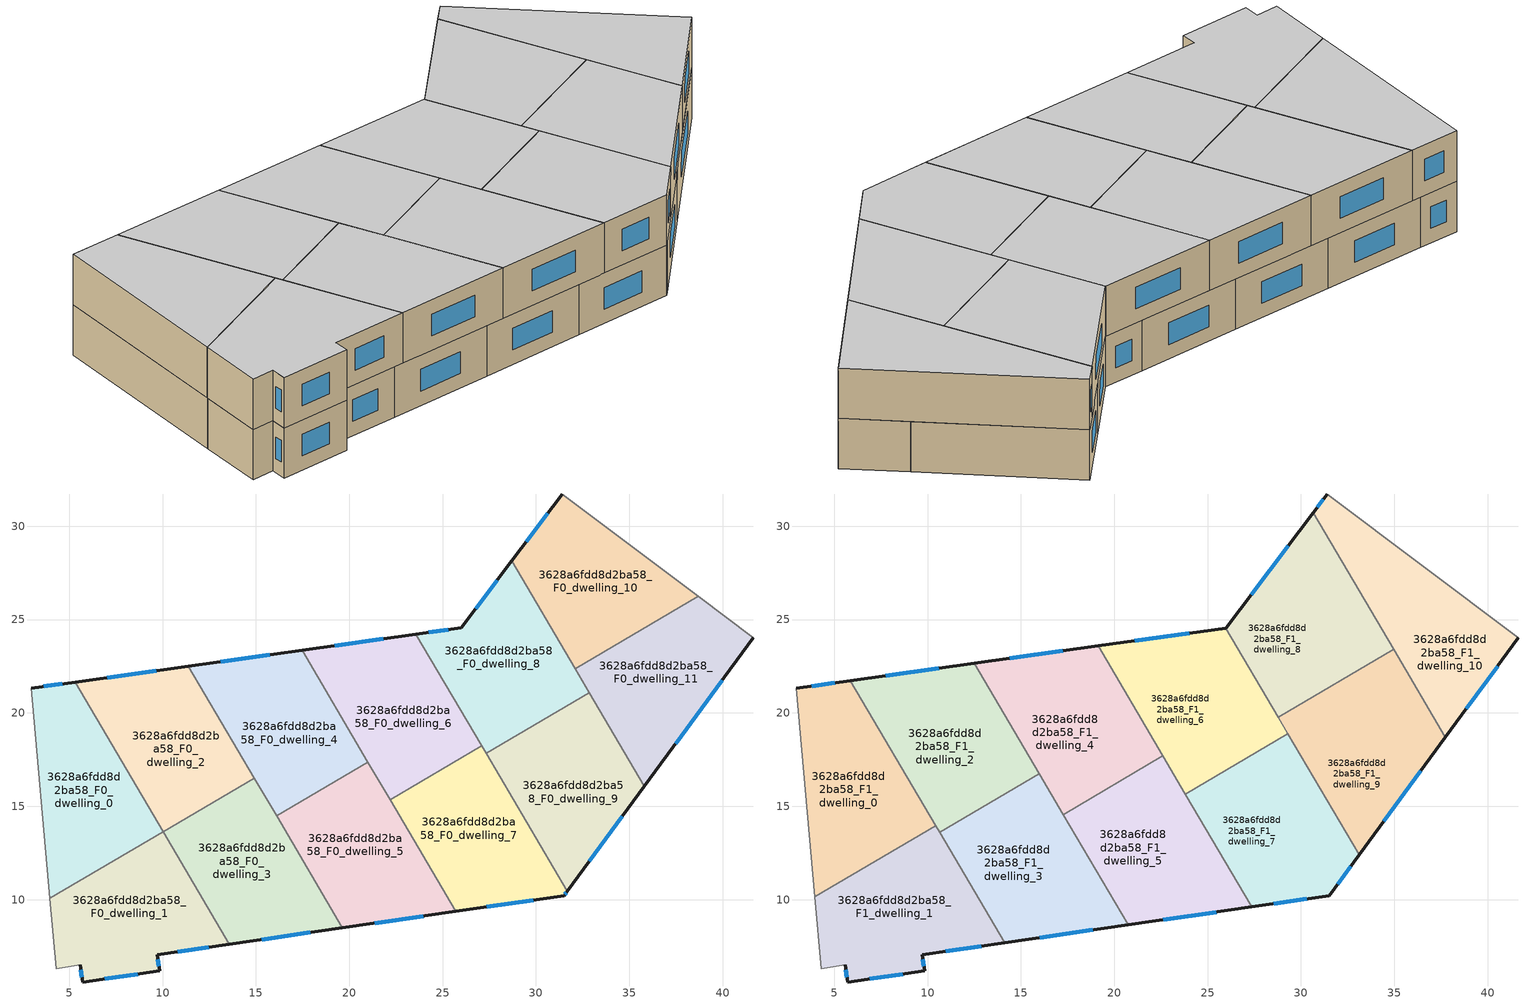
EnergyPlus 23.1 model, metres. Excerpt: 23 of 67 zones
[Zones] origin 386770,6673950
3628a6fdd8d2ba58_F0_dwelling_0
 floor ground (EU_floor_Construction): 5.31,21.65 10.03,13.64 3.96,10.07 2.96,21.32 z0
 wall outside (EU_wall_Construction): 5.31,21.65 2.96,21.32 z0:3
 wall to 3628a6fdd8d2ba58_F0_dwelling_1 (EU_wall_Construction): 3.96,10.07 10.03,13.64 z0:3
 wall adiabatic (EU_wall_Construction): 2.96,21.32 3.96,10.07 z0:3
 wall to 3628a6fdd8d2ba58_F0_dwelling_2 (EU_wall_Construction): 10.03,13.64 5.31,21.65 z0:3
 window (EU_Window_Construction): 4.64,21.56 3.63,21.42 z0.86:2.14
3628a6fdd8d2ba58_F0_dwelling_1
 floor ground (EU_floor_Construction): 10.03,13.64 13.58,7.61 9.72,7.05 9.84,6.19 5.72,5.59 5.59,6.51 4.29,6.29 3.96,10.07 z0
 wall outside (EU_wall_Construction): 5.59,6.51 5.72,5.59 9.84,6.19 9.72,7.05 13.58,7.61 z0:3
 wall adiabatic (EU_wall_Construction): 3.96,10.07 4.29,6.29 5.59,6.51 z0:3
 wall to 3628a6fdd8d2ba58_F0_dwelling_3 (EU_wall_Construction): 13.58,7.61 10.04,13.63 z0:3
 wall to 3628a6fdd8d2ba58_F0_dwelling_2 (EU_wall_Construction): 10.04,13.63 10.03,13.64 z0:3
 window (EU_Window_Construction): 10.82,7.21 12.48,7.45 / 9.81,6.43 9.76,6.81 / 6.9,5.76 8.66,6.02 / 5.63,6.24 5.68,5.85 z0.86:2.14
3628a6fdd8d2ba58_F0_dwelling_10
 floor ground (EU_floor_Construction): 38.7,26.25 32.11,22.37 28.71,28.14 31.42,31.73 z0
 wall outside (EU_wall_Construction): 31.42,31.73 28.71,28.14 z0:3
 wall adiabatic (EU_wall_Construction): 38.7,26.25 31.42,31.73 z0:3
 wall to 3628a6fdd8d2ba58_F0_dwelling_11 (EU_wall_Construction): 32.11,22.37 38.7,26.25 z0:3
 wall to 3628a6fdd8d2ba58_F0_dwelling_8 (EU_wall_Construction): 28.71,28.14 32.11,22.37 z0:3
 window (EU_Window_Construction): 30.65,30.7 29.48,29.16 z0.86:2.14
 ceiling adiabatic (EU_roof_Construction): 34.69,23.89 30.67,30.73 28.71,28.14 32.11,22.37 z3
3628a6fdd8d2ba58_F0_dwelling_11
 floor ground (EU_floor_Construction): 41.65,24.03 35.81,16.07 32.11,22.37 38.7,26.25 z0
 wall outside (EU_wall_Construction): 35.81,16.07 41.65,24.03 z0:3
 wall adiabatic (EU_wall_Construction): 41.65,24.03 38.7,26.25 z0:3
 wall to 3628a6fdd8d2ba58_F0_dwelling_9 (EU_wall_Construction): 32.86,21.08 35.81,16.07 z0:3
 wall to 3628a6fdd8d2ba58_F0_dwelling_8 (EU_wall_Construction): 32.11,22.37 32.86,21.08 z0:3
 window (EU_Window_Construction): 37.48,18.35 39.98,21.76 z0.86:2.14
3628a6fdd8d2ba58_F0_dwelling_2
 floor ground (EU_floor_Construction): 11.39,22.5 14.92,16.5 10.04,13.63 5.31,21.65 z0
 wall outside (EU_wall_Construction): 11.39,22.5 5.31,21.65 z0:3
 wall to 3628a6fdd8d2ba58_F0_dwelling_3 (EU_wall_Construction): 10.04,13.63 14.92,16.5 z0:3
 wall to 3628a6fdd8d2ba58_F0_dwelling_4 (EU_wall_Construction): 14.92,16.5 11.39,22.5 z0:3
 window (EU_Window_Construction): 9.65,22.26 7.05,21.9 z0.86:2.14
3628a6fdd8d2ba58_F0_dwelling_3
 floor ground (EU_floor_Construction): 14.92,16.5 19.64,8.49 13.58,7.61 10.04,13.63 z0
 wall outside (EU_wall_Construction): 13.58,7.61 19.64,8.49 z0:3
 wall to 3628a6fdd8d2ba58_F0_dwelling_5 (EU_wall_Construction): 19.64,8.49 16.11,14.49 z0:3
 wall to 3628a6fdd8d2ba58_F0_dwelling_4 (EU_wall_Construction): 16.11,14.49 14.92,16.5 z0:3
 window (EU_Window_Construction): 15.31,7.86 17.91,8.24 z0.86:2.14
3628a6fdd8d2ba58_F0_dwelling_4
 floor ground (EU_floor_Construction): 17.48,23.36 21,17.37 16.11,14.49 11.39,22.5 z0
 wall outside (EU_wall_Construction): 17.48,23.36 11.39,22.5 z0:3
 wall to 3628a6fdd8d2ba58_F0_dwelling_5 (EU_wall_Construction): 16.11,14.49 21,17.37 z0:3
 wall to 3628a6fdd8d2ba58_F0_dwelling_6 (EU_wall_Construction): 21,17.37 17.48,23.36 z0:3
 window (EU_Window_Construction): 15.74,23.11 13.13,22.75 z0.86:2.14
 ceiling adiabatic (EU_roof_Construction): 21,17.37 17.48,23.36 12.5,22.66 17,15.01 z3
3628a6fdd8d2ba58_F0_dwelling_5
 floor ground (EU_floor_Construction): 21,17.37 25.71,9.37 19.64,8.49 16.11,14.49 z0
 wall outside (EU_wall_Construction): 19.64,8.49 25.71,9.37 z0:3
 wall to 3628a6fdd8d2ba58_F0_dwelling_7 (EU_wall_Construction): 25.71,9.37 22.19,15.36 z0:3
 wall to 3628a6fdd8d2ba58_F0_dwelling_6 (EU_wall_Construction): 22.18,15.36 21,17.37 z0:3
 window (EU_Window_Construction): 21.37,8.74 23.97,9.12 z0.86:2.14
3628a6fdd8d2ba58_F0_dwelling_6
 floor ground (EU_floor_Construction): 23.58,24.21 27.09,18.24 22.18,15.36 17.48,23.36 z0
 wall outside (EU_wall_Construction): 23.58,24.21 17.48,23.36 z0:3
 wall to 3628a6fdd8d2ba58_F0_dwelling_7 (EU_wall_Construction): 22.18,15.36 27.09,18.24 z0:3
 wall to 3628a6fdd8d2ba58_F0_dwelling_8 (EU_wall_Construction): 27.09,18.24 23.58,24.21 z0:3
 window (EU_Window_Construction): 21.83,23.97 19.22,23.6 z0.86:2.14
3628a6fdd8d2ba58_F0_dwelling_7
 floor ground (EU_floor_Construction): 27.09,18.24 31.68,10.45 31.51,10.21 25.71,9.37 22.18,15.36 z0
 wall outside (EU_wall_Construction): 25.71,9.37 31.51,10.21 31.68,10.45 z0:3
 wall to 3628a6fdd8d2ba58_F0_dwelling_9 (EU_wall_Construction): 31.68,10.45 27.33,17.83 z0:3
 wall to 3628a6fdd8d2ba58_F0_dwelling_8 (EU_wall_Construction): 27.33,17.83 27.09,18.24 z0:3
 window (EU_Window_Construction): 31.56,10.28 31.63,10.38 / 27.37,9.61 29.85,9.97 z0.86:2.14
3628a6fdd8d2ba58_F0_dwelling_8
 floor ground (EU_floor_Construction): 28.71,28.14 32.86,21.08 27.33,17.83 23.58,24.21 26,24.55 z0
 wall outside (EU_wall_Construction): 28.71,28.14 26,24.55 23.58,24.21 z0:3
 wall to 3628a6fdd8d2ba58_F0_dwelling_9 (EU_wall_Construction): 27.33,17.83 32.86,21.08 z0:3
 window (EU_Window_Construction): 27.93,27.11 26.77,25.58 / 25.3,24.46 24.27,24.31 z0.86:2.14
3628a6fdd8d2ba58_F0_dwelling_9
 floor ground (EU_floor_Construction): 32.86,21.08 35.81,16.07 31.68,10.45 27.33,17.83 z0
 wall outside (EU_wall_Construction): 31.68,10.45 35.81,16.07 z0:3
 window (EU_Window_Construction): 32.86,12.05 34.63,14.46 z0.86:2.14
 ceiling adiabatic (EU_roof_Construction): 31.68,10.45 33.12,12.4 29.26,18.96 29.3,18.88 27.38,17.75 z3
3628a6fdd8d2ba58_F1_dwelling_0
 floor to 3628a6fdd8d2ba58_F0_dwelling_0 (EU_floor_Construction): 5.31,21.65 9.99,13.71 3.95,10.15 2.96,21.32 z3
 floor to 3628a6fdd8d2ba58_F0_dwelling_2 (EU_floor_Construction): 5.87,21.73 10.43,13.97 9.99,13.71 5.31,21.65 z3
 wall outside (EU_wall_Construction): 5.87,21.73 2.96,21.32 z3:6
 wall to 3628a6fdd8d2ba58_F1_dwelling_1 (EU_wall_Construction): 3.95,10.15 10.43,13.97 z3:6
 wall adiabatic (EU_wall_Construction): 2.96,21.32 3.95,10.15 z3:6
 wall to 3628a6fdd8d2ba58_F1_dwelling_2 (EU_wall_Construction): 10.43,13.97 5.87,21.73 z3:6
 window (EU_Window_Construction): 5.04,21.61 3.79,21.44 z3.86:5.14
 ceiling to 3628a6fdd8d2ba58_F2_dwelling_0 (EU_floor_Construction): 10.43,13.97 5.87,21.73 2.96,21.32 3.95,10.15 z6
3628a6fdd8d2ba58_F1_dwelling_1
 floor to 3628a6fdd8d2ba58_F0_dwelling_1 (EU_floor_Construction): 10.03,13.64 13.58,7.61 9.72,7.05 9.84,6.19 5.72,5.59 5.59,6.51 4.29,6.29 3.96,10.07 z3
 floor to 3628a6fdd8d2ba58_F0_dwelling_0 (EU_floor_Construction): 9.99,13.71 10.03,13.64 3.96,10.07 3.95,10.15 z3
 floor to 3628a6fdd8d2ba58_F0_dwelling_3 (EU_floor_Construction): 10.48,13.89 14.13,7.69 13.58,7.61 10.04,13.63 z3
 floor to 3628a6fdd8d2ba58_F0_dwelling_2 (EU_floor_Construction): 10.43,13.97 10.48,13.89 10.04,13.63 9.99,13.71 z3
 wall outside (EU_wall_Construction): 5.59,6.51 5.72,5.59 9.84,6.19 9.72,7.05 14.13,7.69 z3:6
 wall adiabatic (EU_wall_Construction): 3.95,10.15 4.29,6.29 5.59,6.51 z3:6
 wall to 3628a6fdd8d2ba58_F1_dwelling_3 (EU_wall_Construction): 14.13,7.69 10.64,13.61 z3:6
 wall to 3628a6fdd8d2ba58_F1_dwelling_2 (EU_wall_Construction): 10.64,13.61 10.43,13.97 z3:6
 window (EU_Window_Construction): 9.81,6.43 9.76,6.81 / 6.9,5.76 8.66,6.02 / 5.63,6.24 5.68,5.85 / 10.98,7.24 12.87,7.51 z3.86:5.14
 ceiling to 3628a6fdd8d2ba58_F2_dwelling_1 (EU_floor_Construction): 14.13,7.69 10.43,13.97 3.95,10.15 4.29,6.29 5.59,6.51 5.72,5.59 9.84,6.19 9.72,7.05 z6
3628a6fdd8d2ba58_F1_dwelling_10
 floor to 3628a6fdd8d2ba58_F0_dwelling_10 (EU_floor_Construction): 38.7,26.25 34.69,23.89 30.67,30.73 31.42,31.73 z3
 floor to 3628a6fdd8d2ba58_F0_dwelling_11 (EU_floor_Construction): 41.65,24.03 37.74,18.71 34.69,23.89 38.7,26.25 z3
 wall outside (EU_wall_Construction): 31.42,31.73 30.67,30.73 / 37.74,18.71 41.65,24.03 z3:6
 wall adiabatic (EU_wall_Construction): 41.65,24.03 31.42,31.73 z3:6
 wall to 3628a6fdd8d2ba58_F1_dwelling_8 (EU_wall_Construction): 30.67,30.73 34.97,23.41 z3:6
 wall to 3628a6fdd8d2ba58_F1_dwelling_9 (EU_wall_Construction): 34.97,23.41 37.74,18.71 z3:6
 window (EU_Window_Construction): 31.21,31.44 30.88,31.01 / 38.86,20.23 40.53,22.51 z3.86:5.14
 ceiling to 3628a6fdd8d2ba58_F2_dwelling_10 (EU_floor_Construction): 37.74,18.71 41.65,24.03 31.42,31.73 30.67,30.73 z6
3628a6fdd8d2ba58_F1_dwelling_2
 floor to 3628a6fdd8d2ba58_F0_dwelling_2 (EU_floor_Construction): 11.39,22.5 14.92,16.5 10.48,13.89 10.43,13.97 5.87,21.73 z3
 floor to 3628a6fdd8d2ba58_F0_dwelling_4 (EU_floor_Construction): 12.5,22.66 15.97,16.75 15.08,16.23 11.39,22.5 z3
 floor to 3628a6fdd8d2ba58_F0_dwelling_3 (EU_floor_Construction): 14.92,16.5 15.08,16.23 10.64,13.61 10.48,13.89 z3
 wall outside (EU_wall_Construction): 12.5,22.66 5.87,21.73 z3:6
 wall to 3628a6fdd8d2ba58_F1_dwelling_3 (EU_wall_Construction): 10.64,13.61 15.97,16.75 z3:6
 wall to 3628a6fdd8d2ba58_F1_dwelling_4 (EU_wall_Construction): 15.97,16.75 12.5,22.66 z3:6
 window (EU_Window_Construction): 10.6,22.39 7.76,22 z3.86:5.14
 ceiling to 3628a6fdd8d2ba58_F2_dwelling_2 (EU_floor_Construction): 15.97,16.75 12.5,22.66 5.87,21.73 10.43,13.97 10.64,13.61 z6
3628a6fdd8d2ba58_F1_dwelling_3
 floor to 3628a6fdd8d2ba58_F0_dwelling_3 (EU_floor_Construction): 15.08,16.23 19.64,8.49 14.13,7.69 10.64,13.61 z3
 floor to 3628a6fdd8d2ba58_F0_dwelling_5 (EU_floor_Construction): 17,15.01 20.74,8.65 19.64,8.49 16.11,14.49 z3
 floor to 3628a6fdd8d2ba58_F0_dwelling_4 (EU_floor_Construction): 15.97,16.75 17,15.01 16.11,14.49 15.08,16.23 z3
 wall outside (EU_wall_Construction): 14.13,7.69 20.74,8.65 z3:6
 wall to 3628a6fdd8d2ba58_F1_dwelling_5 (EU_wall_Construction): 20.74,8.65 17.27,14.56 z3:6
 wall to 3628a6fdd8d2ba58_F1_dwelling_4 (EU_wall_Construction): 17.26,14.56 15.97,16.75 z3:6
 window (EU_Window_Construction): 16.02,7.97 18.85,8.38 z3.86:5.14
 ceiling to 3628a6fdd8d2ba58_F2_dwelling_3 (EU_floor_Construction): 20.74,8.65 15.97,16.75 10.64,13.61 14.13,7.69 z6
3628a6fdd8d2ba58_F1_dwelling_4
 floor to 3628a6fdd8d2ba58_F0_dwelling_6 (EU_floor_Construction): 19.14,23.59 22.61,17.7 21.27,16.91 17.48,23.36 z3
 floor to 3628a6fdd8d2ba58_F0_dwelling_5 (EU_floor_Construction): 21,17.37 21.27,16.91 17.27,14.56 17,15.01 z3
 floor adiabatic (EU_floor_Construction): 17.48,23.36 21,17.37 17,15.01 17.27,14.56 12.5,22.66 z3
 wall outside (EU_wall_Construction): 19.14,23.59 12.5,22.66 z3:6
 wall to 3628a6fdd8d2ba58_F1_dwelling_5 (EU_wall_Construction): 17.27,14.56 22.61,17.7 z3:6
 wall to 3628a6fdd8d2ba58_F1_dwelling_6 (EU_wall_Construction): 22.61,17.7 19.14,23.59 z3:6
 window (EU_Window_Construction): 17.24,23.33 14.39,22.93 z3.86:5.14
 ceiling to 3628a6fdd8d2ba58_F2_dwelling_4 (EU_floor_Construction): 22.61,17.7 19.14,23.59 12.5,22.66 17.27,14.56 z6
3628a6fdd8d2ba58_F1_dwelling_5
 floor to 3628a6fdd8d2ba58_F0_dwelling_5 (EU_floor_Construction): 21.27,16.91 25.71,9.37 20.74,8.65 17.27,14.56 z3
 floor to 3628a6fdd8d2ba58_F0_dwelling_7 (EU_floor_Construction): 23.52,16.14 27.37,9.61 25.71,9.37 22.19,15.36 z3
 floor to 3628a6fdd8d2ba58_F0_dwelling_6 (EU_floor_Construction): 22.61,17.7 23.52,16.14 22.19,15.36 21.27,16.91 z3
 wall outside (EU_wall_Construction): 20.74,8.65 27.37,9.61 z3:6
 wall to 3628a6fdd8d2ba58_F1_dwelling_7 (EU_wall_Construction): 27.37,9.61 23.81,15.65 z3:6
 wall to 3628a6fdd8d2ba58_F1_dwelling_6 (EU_wall_Construction): 23.81,15.65 22.61,17.7 z3:6
 window (EU_Window_Construction): 22.63,8.92 25.47,9.34 z3.86:5.14
 ceiling to 3628a6fdd8d2ba58_F2_dwelling_5 (EU_floor_Construction): 27.37,9.61 22.61,17.7 17.27,14.56 20.74,8.65 z6
3628a6fdd8d2ba58_F1_dwelling_6
 floor to 3628a6fdd8d2ba58_F0_dwelling_6 (EU_floor_Construction): 23.58,24.21 27.09,18.24 23.52,16.14 19.14,23.59 z3
 floor to 3628a6fdd8d2ba58_F0_dwelling_8 (EU_floor_Construction): 25.97,24.55 29.26,18.96 27.33,17.83 23.58,24.21 z3
 floor to 3628a6fdd8d2ba58_F0_dwelling_7 (EU_floor_Construction): 27.09,18.24 27.38,17.75 23.81,15.65 23.52,16.14 z3
 floor to 3628a6fdd8d2ba58_F0_dwelling_9 (EU_floor_Construction): 29.26,18.96 29.3,18.88 27.38,17.75 27.33,17.83 z3
 wall outside (EU_wall_Construction): 25.97,24.55 19.14,23.59 z3:6
 wall to 3628a6fdd8d2ba58_F1_dwelling_7 (EU_wall_Construction): 23.81,15.65 29.3,18.88 z3:6
 wall to 3628a6fdd8d2ba58_F1_dwelling_8 (EU_wall_Construction): 28.78,19.77 25.97,24.55 z3:6
 wall to 3628a6fdd8d2ba58_F1_dwelling_9 (EU_wall_Construction): 29.3,18.88 28.78,19.77 z3:6
 window (EU_Window_Construction): 24.02,24.27 21.09,23.86 z3.86:5.14
 ceiling to 3628a6fdd8d2ba58_F2_dwelling_6 (EU_floor_Construction): 29.3,18.88 25.97,24.55 19.14,23.59 23.81,15.65 z6
3628a6fdd8d2ba58_F1_dwelling_7
 floor to 3628a6fdd8d2ba58_F0_dwelling_7 (EU_floor_Construction): 27.38,17.75 31.68,10.45 31.51,10.21 27.37,9.61 23.81,15.65 z3
 floor adiabatic (EU_floor_Construction): 29.3,18.88 33.12,12.4 31.68,10.45 27.38,17.75 z3
 wall outside (EU_wall_Construction): 27.37,9.61 31.51,10.21 33.12,12.4 z3:6
 wall to 3628a6fdd8d2ba58_F1_dwelling_9 (EU_wall_Construction): 33.12,12.4 29.3,18.88 z3:6
 window (EU_Window_Construction): 31.97,10.84 32.66,11.78 / 28.55,9.78 30.32,10.04 z3.86:5.14
 ceiling to 3628a6fdd8d2ba58_F2_dwelling_7 (EU_floor_Construction): 31.51,10.21 33.12,12.4 29.3,18.88 23.81,15.65 27.37,9.61 z6
3628a6fdd8d2ba58_F1_dwelling_8
 floor to 3628a6fdd8d2ba58_F0_dwelling_8 (EU_floor_Construction): 28.71,28.14 32.39,21.89 28.78,19.77 25.97,24.55 26,24.55 z3
 floor to 3628a6fdd8d2ba58_F0_dwelling_11 (EU_floor_Construction): 34.69,23.89 34.97,23.41 32.38,21.89 32.11,22.37 z3
 floor adiabatic (EU_floor_Construction): 30.67,30.73 34.69,23.89 32.11,22.37 28.71,28.14 z3
 wall outside (EU_wall_Construction): 30.67,30.73 26,24.55 25.97,24.55 z3:6
 wall to 3628a6fdd8d2ba58_F1_dwelling_9 (EU_wall_Construction): 28.78,19.77 34.97,23.41 z3:6
 window (EU_Window_Construction): 29.33,28.96 27.33,26.32 z3.86:5.14
 ceiling to 3628a6fdd8d2ba58_F2_dwelling_8 (EU_floor_Construction): 34.97,23.41 30.67,30.73 26,24.55 25.97,24.55 28.78,19.77 z6
3628a6fdd8d2ba58_F1_dwelling_9
 floor to 3628a6fdd8d2ba58_F0_dwelling_11 (EU_floor_Construction): 34.97,23.41 37.74,18.71 35.81,16.07 32.38,21.89 z3
 floor to 3628a6fdd8d2ba58_F0_dwelling_9 (EU_floor_Construction): 32.86,21.08 35.81,16.07 33.12,12.4 29.26,18.96 z3
 floor to 3628a6fdd8d2ba58_F0_dwelling_8 (EU_floor_Construction): 32.38,21.89 32.86,21.08 29.26,18.96 28.78,19.77 z3
 wall outside (EU_wall_Construction): 33.12,12.4 37.74,18.71 z3:6
 window (EU_Window_Construction): 34.44,14.2 36.42,16.91 z3.86:5.14
 ceiling to 3628a6fdd8d2ba58_F2_dwelling_9 (EU_floor_Construction): 33.12,12.4 37.74,18.71 34.97,23.41 28.78,19.77 z6
[Building]
EU S2 Campaign: North Axis=0; Terrain=City; Solar Distribution=FullExterior
[Site:Location]
Helsinki-Vantaa.AP: Latitude=60.317; Longitude=24.963; Time Zone=2; Elevation=54.6
[SizingPeriod:WeatherFileDays]
AnnualSizingPeriod: Begin Month=1; Begin Day of Month=1; End Month=12; End Day of Month=31; Day of Week for Start Day=Monday; Use Weather File Daylight Saving Period=No; Use Weather File Rain and Snow Indicators=No
[MATERIAL]
EU_InternalMass_Material: Roughness=MediumRough; Thickness=0.1; Conductivity=1; Density=1800; Specific Heat=900; Thermal Absorptance=0.9; Solar Absorptance=0.7; Visible Absorptance=0.7
[MATERIAL:NOMASS] Roughness=MediumRough; Thermal Absorptance=0.9; Solar Absorptance=0.7; Visible Absorptance=0.7
Name | Thermal Resistance
EU_wall_NoMass | 1.10183
EU_roof_NoMass; EU_floor_NoMass | 1.70606
[WINDOWMATERIAL:SIMPLEGLAZINGSYSTEM]
EU_Window_SimpleGlazing: UFactor=3.11035; Solar Heat Gain Coefficient=0.8; Visible Transmittance=0.8
[CONSTRUCTION]
EU_wall_Construction: EU_wall_NoMass
EU_roof_Construction: EU_roof_NoMass
EU_floor_Construction: EU_floor_NoMass
EU_Window_Construction: EU_Window_SimpleGlazing
EU_InternalMass_Construction: EU_InternalMass_Material
[ZONE] Type=1; Multiplier=1; Ceiling Height=autocalculate; Floor Area=autocalculate; Part of Total Floor Area=Yes
Name | Volume
3628a6fdd8d2ba58_F0_dwelling_0 | 138.372
3628a6fdd8d2ba58_F1_dwelling_0 | 150.946
3628a6fdd8d2ba58_F0_dwelling_1 | 138.365
3628a6fdd8d2ba58_F1_dwelling_1 | 150.938
3628a6fdd8d2ba58_F0_dwelling_10 | 138.374
3628a6fdd8d2ba58_F1_dwelling_10 | 150.952
3628a6fdd8d2ba58_F0_dwelling_11 | 138.386
3628a6fdd8d2ba58_F0_dwelling_2 | 138.387
3628a6fdd8d2ba58_F1_dwelling_2 | 150.989
3628a6fdd8d2ba58_F0_dwelling_3; 3628a6fdd8d2ba58_F0_dwelling_5 | 138.38
3628a6fdd8d2ba58_F1_dwelling_3 | 150.954
3628a6fdd8d2ba58_F0_dwelling_4 | 138.384
3628a6fdd8d2ba58_F1_dwelling_4 | 150.953
3628a6fdd8d2ba58_F1_dwelling_5 | 150.956
3628a6fdd8d2ba58_F0_dwelling_6 | 138.371
3628a6fdd8d2ba58_F1_dwelling_6; 3628a6fdd8d2ba58_F1_dwelling_7 | 150.947
3628a6fdd8d2ba58_F0_dwelling_7 | 138.363
3628a6fdd8d2ba58_F0_dwelling_8; 3628a6fdd8d2ba58_F0_dwelling_9 | 138.396
3628a6fdd8d2ba58_F1_dwelling_8 | 150.962
3628a6fdd8d2ba58_F1_dwelling_9 | 150.951
[INTERNALMASS] Construction=EU_InternalMass_Construction
Name | Zone or ZoneList | Surface Area
3628a6fdd8d2ba58_F0_dwelling_0_EU_InternalMass | 3628a6fdd8d2ba58_F0_dwelling_0 | 46.1231
3628a6fdd8d2ba58_F0_dwelling_1_EU_InternalMass | 3628a6fdd8d2ba58_F0_dwelling_1 | 46.1211
3628a6fdd8d2ba58_F0_dwelling_2_EU_InternalMass | 3628a6fdd8d2ba58_F0_dwelling_2 | 46.1265
3628a6fdd8d2ba58_F0_dwelling_3_EU_InternalMass | 3628a6fdd8d2ba58_F0_dwelling_3 | 46.1262
3628a6fdd8d2ba58_F0_dwelling_4_EU_InternalMass | 3628a6fdd8d2ba58_F0_dwelling_4 | 46.1269
3628a6fdd8d2ba58_F0_dwelling_5_EU_InternalMass | 3628a6fdd8d2ba58_F0_dwelling_5 | 46.1277
3628a6fdd8d2ba58_F0_dwelling_6_EU_InternalMass | 3628a6fdd8d2ba58_F0_dwelling_6 | 46.1232
3628a6fdd8d2ba58_F0_dwelling_7_EU_InternalMass | 3628a6fdd8d2ba58_F0_dwelling_7 | 46.1208
3628a6fdd8d2ba58_F0_dwelling_8_EU_InternalMass | 3628a6fdd8d2ba58_F0_dwelling_8 | 46.1304
3628a6fdd8d2ba58_F0_dwelling_9_EU_InternalMass | 3628a6fdd8d2ba58_F0_dwelling_9 | 46.1321
3628a6fdd8d2ba58_F0_dwelling_10_EU_InternalMass | 3628a6fdd8d2ba58_F0_dwelling_10 | 46.1243
3628a6fdd8d2ba58_F0_dwelling_11_EU_InternalMass | 3628a6fdd8d2ba58_F0_dwelling_11 | 46.1298
3628a6fdd8d2ba58_F1_dwelling_0_EU_InternalMass | 3628a6fdd8d2ba58_F1_dwelling_0 | 50.3156
3628a6fdd8d2ba58_F1_dwelling_1_EU_InternalMass | 3628a6fdd8d2ba58_F1_dwelling_1 | 50.3128
3628a6fdd8d2ba58_F1_dwelling_2_EU_InternalMass | 3628a6fdd8d2ba58_F1_dwelling_2 | 50.3303
3628a6fdd8d2ba58_F1_dwelling_3_EU_InternalMass | 3628a6fdd8d2ba58_F1_dwelling_3 | 50.3191
3628a6fdd8d2ba58_F1_dwelling_4_EU_InternalMass | 3628a6fdd8d2ba58_F1_dwelling_4 | 50.3172
3628a6fdd8d2ba58_F1_dwelling_5_EU_InternalMass | 3628a6fdd8d2ba58_F1_dwelling_5 | 50.3177
3628a6fdd8d2ba58_F1_dwelling_6_EU_InternalMass | 3628a6fdd8d2ba58_F1_dwelling_6 | 50.3158
3628a6fdd8d2ba58_F1_dwelling_7_EU_InternalMass | 3628a6fdd8d2ba58_F1_dwelling_7 | 50.3162
3628a6fdd8d2ba58_F1_dwelling_8_EU_InternalMass | 3628a6fdd8d2ba58_F1_dwelling_8 | 50.3218
3628a6fdd8d2ba58_F1_dwelling_9_EU_InternalMass | 3628a6fdd8d2ba58_F1_dwelling_9 | 50.318
3628a6fdd8d2ba58_F1_dwelling_10_EU_InternalMass | 3628a6fdd8d2ba58_F1_dwelling_10 | 50.3175
[OTHEREQUIPMENT] Fuel Type=Electricity; Design Level Calculation Method=Watts/Area; Power per Zone Floor Area=1; Fraction Latent=0; Fraction Radiant=0; Fraction Lost=0; Carbon Dioxide Generation Rate=0; EndUse Subcategory=EU_Step8_InternalGains
Name | Zone or ZoneList or Space or SpaceList | Schedule
EU_Step8_InternalGain_3628a6fdd8d2ba58_F0_dwelling_0_f000 | 3628a6fdd8d2ba58_F0_dwelling_0 | EU_Step8_GainSchedule_3628a6fdd8d2ba58_F0_dwelling_0_f000
EU_Step8_InternalGain_3628a6fdd8d2ba58_F0_dwelling_1_f000 | 3628a6fdd8d2ba58_F0_dwelling_1 | EU_Step8_GainSchedule_3628a6fdd8d2ba58_F0_dwelling_1_f000
EU_Step8_InternalGain_3628a6fdd8d2ba58_F0_dwelling_2_f000 | 3628a6fdd8d2ba58_F0_dwelling_2 | EU_Step8_GainSchedule_3628a6fdd8d2ba58_F0_dwelling_2_f000
EU_Step8_InternalGain_3628a6fdd8d2ba58_F0_dwelling_3_f000 | 3628a6fdd8d2ba58_F0_dwelling_3 | EU_Step8_GainSchedule_3628a6fdd8d2ba58_F0_dwelling_3_f000
EU_Step8_InternalGain_3628a6fdd8d2ba58_F0_dwelling_4_f000 | 3628a6fdd8d2ba58_F0_dwelling_4 | EU_Step8_GainSchedule_3628a6fdd8d2ba58_F0_dwelling_4_f000
EU_Step8_InternalGain_3628a6fdd8d2ba58_F0_dwelling_5_f000 | 3628a6fdd8d2ba58_F0_dwelling_5 | EU_Step8_GainSchedule_3628a6fdd8d2ba58_F0_dwelling_5_f000
EU_Step8_InternalGain_3628a6fdd8d2ba58_F0_dwelling_6_f000 | 3628a6fdd8d2ba58_F0_dwelling_6 | EU_Step8_GainSchedule_3628a6fdd8d2ba58_F0_dwelling_6_f000
EU_Step8_InternalGain_3628a6fdd8d2ba58_F0_dwelling_7_f000 | 3628a6fdd8d2ba58_F0_dwelling_7 | EU_Step8_GainSchedule_3628a6fdd8d2ba58_F0_dwelling_7_f000
EU_Step8_InternalGain_3628a6fdd8d2ba58_F0_dwelling_8_f000 | 3628a6fdd8d2ba58_F0_dwelling_8 | EU_Step8_GainSchedule_3628a6fdd8d2ba58_F0_dwelling_8_f000
EU_Step8_InternalGain_3628a6fdd8d2ba58_F0_dwelling_9_f000 | 3628a6fdd8d2ba58_F0_dwelling_9 | EU_Step8_GainSchedule_3628a6fdd8d2ba58_F0_dwelling_9_f000
EU_Step8_InternalGain_3628a6fdd8d2ba58_F0_dwelling_10_f000 | 3628a6fdd8d2ba58_F0_dwelling_10 | EU_Step8_GainSchedule_3628a6fdd8d2ba58_F0_dwelling_10_f000
EU_Step8_InternalGain_3628a6fdd8d2ba58_F0_dwelling_11_f000 | 3628a6fdd8d2ba58_F0_dwelling_11 | EU_Step8_GainSchedule_3628a6fdd8d2ba58_F0_dwelling_11_f000
EU_Step8_InternalGain_3628a6fdd8d2ba58_F1_dwelling_0_f000 | 3628a6fdd8d2ba58_F1_dwelling_0 | EU_Step8_GainSchedule_3628a6fdd8d2ba58_F1_dwelling_0_f000
EU_Step8_InternalGain_3628a6fdd8d2ba58_F1_dwelling_1_f000 | 3628a6fdd8d2ba58_F1_dwelling_1 | EU_Step8_GainSchedule_3628a6fdd8d2ba58_F1_dwelling_1_f000
EU_Step8_InternalGain_3628a6fdd8d2ba58_F1_dwelling_2_f000 | 3628a6fdd8d2ba58_F1_dwelling_2 | EU_Step8_GainSchedule_3628a6fdd8d2ba58_F1_dwelling_2_f000
EU_Step8_InternalGain_3628a6fdd8d2ba58_F1_dwelling_3_f000 | 3628a6fdd8d2ba58_F1_dwelling_3 | EU_Step8_GainSchedule_3628a6fdd8d2ba58_F1_dwelling_3_f000
EU_Step8_InternalGain_3628a6fdd8d2ba58_F1_dwelling_4_f000 | 3628a6fdd8d2ba58_F1_dwelling_4 | EU_Step8_GainSchedule_3628a6fdd8d2ba58_F1_dwelling_4_f000
EU_Step8_InternalGain_3628a6fdd8d2ba58_F1_dwelling_5_f000 | 3628a6fdd8d2ba58_F1_dwelling_5 | EU_Step8_GainSchedule_3628a6fdd8d2ba58_F1_dwelling_5_f000
EU_Step8_InternalGain_3628a6fdd8d2ba58_F1_dwelling_6_f000 | 3628a6fdd8d2ba58_F1_dwelling_6 | EU_Step8_GainSchedule_3628a6fdd8d2ba58_F1_dwelling_6_f000
EU_Step8_InternalGain_3628a6fdd8d2ba58_F1_dwelling_7_f000 | 3628a6fdd8d2ba58_F1_dwelling_7 | EU_Step8_GainSchedule_3628a6fdd8d2ba58_F1_dwelling_7_f000
EU_Step8_InternalGain_3628a6fdd8d2ba58_F1_dwelling_8_f000 | 3628a6fdd8d2ba58_F1_dwelling_8 | EU_Step8_GainSchedule_3628a6fdd8d2ba58_F1_dwelling_8_f000
EU_Step8_InternalGain_3628a6fdd8d2ba58_F1_dwelling_9_f000 | 3628a6fdd8d2ba58_F1_dwelling_9 | EU_Step8_GainSchedule_3628a6fdd8d2ba58_F1_dwelling_9_f000
EU_Step8_InternalGain_3628a6fdd8d2ba58_F1_dwelling_10_f000 | 3628a6fdd8d2ba58_F1_dwelling_10 | EU_Step8_GainSchedule_3628a6fdd8d2ba58_F1_dwelling_10_f000
[ZONEVENTILATION:DESIGNFLOWRATE] Schedule=EU_AlwaysOn; Design Flow Rate Calculation Method=AirChanges/Hour; Air Changes per Hour=0.756316; Ventilation Type=Natural; Fan Pressure Rise=0; Fan Total Efficiency=1; Constant Term Coefficient=1; Temperature Term Coefficient=0; Velocity Term Coefficient=0; Velocity Squared Term Coefficient=0; Minimum Indoor Temperature=-100; Maximum Indoor Temperature=100; Delta Temperature=-100; Minimum Outdoor Temperature=-100; Maximum Outdoor Temperature=100; Maximum Wind Speed=40
Name | Zone or ZoneList or Space or SpaceList
EU_ConstantAir_3628a6fdd8d2ba58_F0_dwelling_0 | 3628a6fdd8d2ba58_F0_dwelling_0
EU_ConstantAir_3628a6fdd8d2ba58_F0_dwelling_1 | 3628a6fdd8d2ba58_F0_dwelling_1
EU_ConstantAir_3628a6fdd8d2ba58_F0_dwelling_2 | 3628a6fdd8d2ba58_F0_dwelling_2
EU_ConstantAir_3628a6fdd8d2ba58_F0_dwelling_3 | 3628a6fdd8d2ba58_F0_dwelling_3
EU_ConstantAir_3628a6fdd8d2ba58_F0_dwelling_4 | 3628a6fdd8d2ba58_F0_dwelling_4
EU_ConstantAir_3628a6fdd8d2ba58_F0_dwelling_5 | 3628a6fdd8d2ba58_F0_dwelling_5
EU_ConstantAir_3628a6fdd8d2ba58_F0_dwelling_6 | 3628a6fdd8d2ba58_F0_dwelling_6
EU_ConstantAir_3628a6fdd8d2ba58_F0_dwelling_7 | 3628a6fdd8d2ba58_F0_dwelling_7
EU_ConstantAir_3628a6fdd8d2ba58_F0_dwelling_8 | 3628a6fdd8d2ba58_F0_dwelling_8
EU_ConstantAir_3628a6fdd8d2ba58_F0_dwelling_9 | 3628a6fdd8d2ba58_F0_dwelling_9
EU_ConstantAir_3628a6fdd8d2ba58_F0_dwelling_10 | 3628a6fdd8d2ba58_F0_dwelling_10
EU_ConstantAir_3628a6fdd8d2ba58_F0_dwelling_11 | 3628a6fdd8d2ba58_F0_dwelling_11
EU_ConstantAir_3628a6fdd8d2ba58_F1_dwelling_0 | 3628a6fdd8d2ba58_F1_dwelling_0
EU_ConstantAir_3628a6fdd8d2ba58_F1_dwelling_1 | 3628a6fdd8d2ba58_F1_dwelling_1
EU_ConstantAir_3628a6fdd8d2ba58_F1_dwelling_2 | 3628a6fdd8d2ba58_F1_dwelling_2
EU_ConstantAir_3628a6fdd8d2ba58_F1_dwelling_3 | 3628a6fdd8d2ba58_F1_dwelling_3
EU_ConstantAir_3628a6fdd8d2ba58_F1_dwelling_4 | 3628a6fdd8d2ba58_F1_dwelling_4
EU_ConstantAir_3628a6fdd8d2ba58_F1_dwelling_5 | 3628a6fdd8d2ba58_F1_dwelling_5
EU_ConstantAir_3628a6fdd8d2ba58_F1_dwelling_6 | 3628a6fdd8d2ba58_F1_dwelling_6
EU_ConstantAir_3628a6fdd8d2ba58_F1_dwelling_7 | 3628a6fdd8d2ba58_F1_dwelling_7
EU_ConstantAir_3628a6fdd8d2ba58_F1_dwelling_8 | 3628a6fdd8d2ba58_F1_dwelling_8
EU_ConstantAir_3628a6fdd8d2ba58_F1_dwelling_9 | 3628a6fdd8d2ba58_F1_dwelling_9
EU_ConstantAir_3628a6fdd8d2ba58_F1_dwelling_10 | 3628a6fdd8d2ba58_F1_dwelling_10
[HVACTEMPLATE:THERMOSTAT] Constant Heating Setpoint=20; Constant Cooling Setpoint=50
EU_HeatOnly_3628a6fdd8d2ba58_F0_dwelling_0; EU_HeatOnly_3628a6fdd8d2ba58_F0_dwelling_1; EU_HeatOnly_3628a6fdd8d2ba58_F0_dwelling_2; EU_HeatOnly_3628a6fdd8d2ba58_F0_dwelling_3; EU_HeatOnly_3628a6fdd8d2ba58_F0_dwelling_4; EU_HeatOnly_3628a6fdd8d2ba58_F0_dwelling_5; EU_HeatOnly_3628a6fdd8d2ba58_F0_dwelling_6; EU_HeatOnly_3628a6fdd8d2ba58_F0_dwelling_7; EU_HeatOnly_3628a6fdd8d2ba58_F0_dwelling_8; EU_HeatOnly_3628a6fdd8d2ba58_F0_dwelling_9; EU_HeatOnly_3628a6fdd8d2ba58_F0_dwelling_10; EU_HeatOnly_3628a6fdd8d2ba58_F0_dwelling_11; EU_HeatOnly_3628a6fdd8d2ba58_F1_dwelling_0; EU_HeatOnly_3628a6fdd8d2ba58_F1_dwelling_1; EU_HeatOnly_3628a6fdd8d2ba58_F1_dwelling_2; EU_HeatOnly_3628a6fdd8d2ba58_F1_dwelling_3; EU_HeatOnly_3628a6fdd8d2ba58_F1_dwelling_4; EU_HeatOnly_3628a6fdd8d2ba58_F1_dwelling_5; EU_HeatOnly_3628a6fdd8d2ba58_F1_dwelling_6; EU_HeatOnly_3628a6fdd8d2ba58_F1_dwelling_7; EU_HeatOnly_3628a6fdd8d2ba58_F1_dwelling_8; EU_HeatOnly_3628a6fdd8d2ba58_F1_dwelling_9; EU_HeatOnly_3628a6fdd8d2ba58_F1_dwelling_10; EU_HeatOnly_3628a6fdd8d2ba58_F2_dwelling_0; EU_HeatOnly_3628a6fdd8d2ba58_F2_dwelling_1; EU_HeatOnly_3628a6fdd8d2ba58_F2_dwelling_2; EU_HeatOnly_3628a6fdd8d2ba58_F2_dwelling_3; EU_HeatOnly_3628a6fdd8d2ba58_F2_dwelling_4; EU_HeatOnly_3628a6fdd8d2ba58_F2_dwelling_5; EU_HeatOnly_3628a6fdd8d2ba58_F2_dwelling_6; EU_HeatOnly_3628a6fdd8d2ba58_F2_dwelling_7; EU_HeatOnly_3628a6fdd8d2ba58_F2_dwelling_8; EU_HeatOnly_3628a6fdd8d2ba58_F2_dwelling_9; EU_HeatOnly_3628a6fdd8d2ba58_F2_dwelling_10; EU_HeatOnly_3628a6fdd8d2ba58_F3_dwelling_0; EU_HeatOnly_3628a6fdd8d2ba58_F3_dwelling_1; EU_HeatOnly_3628a6fdd8d2ba58_F3_dwelling_2; EU_HeatOnly_3628a6fdd8d2ba58_F3_dwelling_3; EU_HeatOnly_3628a6fdd8d2ba58_F3_dwelling_4; EU_HeatOnly_3628a6fdd8d2ba58_F3_dwelling_5; EU_HeatOnly_3628a6fdd8d2ba58_F3_dwelling_6; EU_HeatOnly_3628a6fdd8d2ba58_F3_dwelling_7; EU_HeatOnly_3628a6fdd8d2ba58_F3_dwelling_8; EU_HeatOnly_3628a6fdd8d2ba58_F3_dwelling_9; EU_HeatOnly_3628a6fdd8d2ba58_F3_dwelling_10; EU_HeatOnly_3628a6fdd8d2ba58_F4_dwelling_0; EU_HeatOnly_3628a6fdd8d2ba58_F4_dwelling_1; EU_HeatOnly_3628a6fdd8d2ba58_F4_dwelling_2; EU_HeatOnly_3628a6fdd8d2ba58_F4_dwelling_3; EU_HeatOnly_3628a6fdd8d2ba58_F4_dwelling_4; EU_HeatOnly_3628a6fdd8d2ba58_F4_dwelling_5; EU_HeatOnly_3628a6fdd8d2ba58_F4_dwelling_6; EU_HeatOnly_3628a6fdd8d2ba58_F4_dwelling_7; EU_HeatOnly_3628a6fdd8d2ba58_F4_dwelling_8; EU_HeatOnly_3628a6fdd8d2ba58_F4_dwelling_9; EU_HeatOnly_3628a6fdd8d2ba58_F4_dwelling_10; EU_HeatOnly_3628a6fdd8d2ba58_F5_dwelling_0; EU_HeatOnly_3628a6fdd8d2ba58_F5_dwelling_1; EU_HeatOnly_3628a6fdd8d2ba58_F5_dwelling_2; EU_HeatOnly_3628a6fdd8d2ba58_F5_dwelling_3; EU_HeatOnly_3628a6fdd8d2ba58_F5_dwelling_4; EU_HeatOnly_3628a6fdd8d2ba58_F5_dwelling_5; EU_HeatOnly_3628a6fdd8d2ba58_F5_dwelling_6; EU_HeatOnly_3628a6fdd8d2ba58_F5_dwelling_7; EU_HeatOnly_3628a6fdd8d2ba58_F5_dwelling_8; EU_HeatOnly_3628a6fdd8d2ba58_F5_dwelling_9; EU_HeatOnly_3628a6fdd8d2ba58_F5_dwelling_10
[HVACTEMPLATE:ZONE:IDEALLOADSAIRSYSTEM] System Availability Schedule=EU_AlwaysOn; Maximum Heating Supply Air Temperature=50; Minimum Cooling Supply Air Temperature=13; Maximum Heating Supply Air Humidity Ratio=0.0156; Minimum Cooling Supply Air Humidity Ratio=0.0077; Heating Limit=NoLimit; Cooling Limit=NoLimit; Heating Availability Schedule=EU_AlwaysOn; Cooling Availability Schedule=EU_CoolingOff; Dehumidification Control Type=ConstantSensibleHeatRatio; Cooling Sensible Heat Ratio=0.7; Dehumidification Setpoint=60; Humidification Control Type=None; Humidification Setpoint=30; Outdoor Air Method=None; Outdoor Air Flow Rate per Person=0.00944; Outdoor Air Flow Rate per Zone Floor Area=0; Outdoor Air Flow Rate per Zone=0; Demand Controlled Ventilation Type=None; Outdoor Air Economizer Type=NoEconomizer; Heat Recovery Type=None; Sensible Heat Recovery Effectiveness=0.7; Latent Heat Recovery Effectiveness=0.65
Name | Template Thermostat
3628a6fdd8d2ba58_F0_dwelling_0 | EU_HeatOnly_3628a6fdd8d2ba58_F0_dwelling_0
3628a6fdd8d2ba58_F0_dwelling_1 | EU_HeatOnly_3628a6fdd8d2ba58_F0_dwelling_1
3628a6fdd8d2ba58_F0_dwelling_2 | EU_HeatOnly_3628a6fdd8d2ba58_F0_dwelling_2
3628a6fdd8d2ba58_F0_dwelling_3 | EU_HeatOnly_3628a6fdd8d2ba58_F0_dwelling_3
3628a6fdd8d2ba58_F0_dwelling_4 | EU_HeatOnly_3628a6fdd8d2ba58_F0_dwelling_4
3628a6fdd8d2ba58_F0_dwelling_5 | EU_HeatOnly_3628a6fdd8d2ba58_F0_dwelling_5
3628a6fdd8d2ba58_F0_dwelling_6 | EU_HeatOnly_3628a6fdd8d2ba58_F0_dwelling_6
3628a6fdd8d2ba58_F0_dwelling_7 | EU_HeatOnly_3628a6fdd8d2ba58_F0_dwelling_7
3628a6fdd8d2ba58_F0_dwelling_8 | EU_HeatOnly_3628a6fdd8d2ba58_F0_dwelling_8
3628a6fdd8d2ba58_F0_dwelling_9 | EU_HeatOnly_3628a6fdd8d2ba58_F0_dwelling_9
3628a6fdd8d2ba58_F0_dwelling_10 | EU_HeatOnly_3628a6fdd8d2ba58_F0_dwelling_10
3628a6fdd8d2ba58_F0_dwelling_11 | EU_HeatOnly_3628a6fdd8d2ba58_F0_dwelling_11
3628a6fdd8d2ba58_F1_dwelling_0 | EU_HeatOnly_3628a6fdd8d2ba58_F1_dwelling_0
3628a6fdd8d2ba58_F1_dwelling_1 | EU_HeatOnly_3628a6fdd8d2ba58_F1_dwelling_1
3628a6fdd8d2ba58_F1_dwelling_2 | EU_HeatOnly_3628a6fdd8d2ba58_F1_dwelling_2
3628a6fdd8d2ba58_F1_dwelling_3 | EU_HeatOnly_3628a6fdd8d2ba58_F1_dwelling_3
3628a6fdd8d2ba58_F1_dwelling_4 | EU_HeatOnly_3628a6fdd8d2ba58_F1_dwelling_4
3628a6fdd8d2ba58_F1_dwelling_5 | EU_HeatOnly_3628a6fdd8d2ba58_F1_dwelling_5
3628a6fdd8d2ba58_F1_dwelling_6 | EU_HeatOnly_3628a6fdd8d2ba58_F1_dwelling_6
3628a6fdd8d2ba58_F1_dwelling_7 | EU_HeatOnly_3628a6fdd8d2ba58_F1_dwelling_7
3628a6fdd8d2ba58_F1_dwelling_8 | EU_HeatOnly_3628a6fdd8d2ba58_F1_dwelling_8
3628a6fdd8d2ba58_F1_dwelling_9 | EU_HeatOnly_3628a6fdd8d2ba58_F1_dwelling_9
3628a6fdd8d2ba58_F1_dwelling_10 | EU_HeatOnly_3628a6fdd8d2ba58_F1_dwelling_10
[SIZING:ZONE] Zone Cooling Design Supply Air Temperature Input Method=SupplyAirTemperature; Zone Cooling Design Supply Air Temperature=13; Zone Heating Design Supply Air Temperature Input Method=SupplyAirTemperature; Zone Heating Design Supply Air Temperature=50; Zone Cooling Design Supply Air Humidity Ratio=0.008; Zone Heating Design Supply Air Humidity Ratio=0.008; Cooling Design Air Flow Method=DesignDay; Cooling Design Air Flow Rate=0; Cooling Minimum Air Flow per Zone Floor Area=0.000762; Cooling Minimum Air Flow=0; Cooling Minimum Air Flow Fraction=0.2; Heating Design Air Flow Method=DesignDay; Heating Design Air Flow Rate=0; Heating Maximum Air Flow per Zone Floor Area=0.002032; Heating Maximum Air Flow=0.141576; Heating Maximum Air Flow Fraction=0.3; Account for Dedicated Outdoor Air System=No; Dedicated Outdoor Air System Control Strategy=NeutralSupplyAir; Dedicated Outdoor Air Low Setpoint Temperature for Design=autosize; Dedicated Outdoor Air High Setpoint Temperature for Design=autosize; Zone Load Sizing Method=Sensible Load Only No Latent Load; Zone Latent Cooling Design Supply Air Humidity Ratio Input Method=HumidityRatioDifference; Zone Cooling Design Supply Air Humidity Ratio Difference=0.005; Zone Latent Heating Design Supply Air Humidity Ratio Input Method=HumidityRatioDifference; Zone Humidification Design Supply Air Humidity Ratio Difference=0.005
3628a6fdd8d2ba58_F0_dwelling_0; 3628a6fdd8d2ba58_F0_dwelling_1; 3628a6fdd8d2ba58_F0_dwelling_2; 3628a6fdd8d2ba58_F0_dwelling_3; 3628a6fdd8d2ba58_F0_dwelling_4; 3628a6fdd8d2ba58_F0_dwelling_5; 3628a6fdd8d2ba58_F0_dwelling_6; 3628a6fdd8d2ba58_F0_dwelling_7; 3628a6fdd8d2ba58_F0_dwelling_8; 3628a6fdd8d2ba58_F0_dwelling_9; 3628a6fdd8d2ba58_F0_dwelling_10; 3628a6fdd8d2ba58_F0_dwelling_11; 3628a6fdd8d2ba58_F1_dwelling_0; 3628a6fdd8d2ba58_F1_dwelling_1; 3628a6fdd8d2ba58_F1_dwelling_2; 3628a6fdd8d2ba58_F1_dwelling_3; 3628a6fdd8d2ba58_F1_dwelling_4; 3628a6fdd8d2ba58_F1_dwelling_5; 3628a6fdd8d2ba58_F1_dwelling_6; 3628a6fdd8d2ba58_F1_dwelling_7; 3628a6fdd8d2ba58_F1_dwelling_8; 3628a6fdd8d2ba58_F1_dwelling_9; 3628a6fdd8d2ba58_F1_dwelling_10
[SCHEDULE:CONSTANT]
Name | Hourly Value
EU_AlwaysOn | 1
EU_CoolingOff | 0
[SCHEDULE:FILE] Column Number=1; Rows to Skip at Top=0; Number of Hours of Data=8760; Column Separator=Comma; Interpolate to Timestep=No; Minutes per Item=60; Adjust Schedule for Daylight Savings=Yes
Name | File
EU_Step8_GainSchedule_3628a6fdd8d2ba58_F0_dwelling_0_f000 | ../../schedules/3628a6fdd8d2ba58/3628a6fdd8d2ba58_F0_dwelling_0_f000_gain.csv
EU_Step8_GainSchedule_3628a6fdd8d2ba58_F0_dwelling_1_f000 | ../../schedules/3628a6fdd8d2ba58/3628a6fdd8d2ba58_F0_dwelling_1_f000_gain.csv
EU_Step8_GainSchedule_3628a6fdd8d2ba58_F0_dwelling_2_f000 | ../../schedules/3628a6fdd8d2ba58/3628a6fdd8d2ba58_F0_dwelling_2_f000_gain.csv
EU_Step8_GainSchedule_3628a6fdd8d2ba58_F0_dwelling_3_f000 | ../../schedules/3628a6fdd8d2ba58/3628a6fdd8d2ba58_F0_dwelling_3_f000_gain.csv
EU_Step8_GainSchedule_3628a6fdd8d2ba58_F0_dwelling_4_f000 | ../../schedules/3628a6fdd8d2ba58/3628a6fdd8d2ba58_F0_dwelling_4_f000_gain.csv
EU_Step8_GainSchedule_3628a6fdd8d2ba58_F0_dwelling_5_f000 | ../../schedules/3628a6fdd8d2ba58/3628a6fdd8d2ba58_F0_dwelling_5_f000_gain.csv
EU_Step8_GainSchedule_3628a6fdd8d2ba58_F0_dwelling_6_f000 | ../../schedules/3628a6fdd8d2ba58/3628a6fdd8d2ba58_F0_dwelling_6_f000_gain.csv
EU_Step8_GainSchedule_3628a6fdd8d2ba58_F0_dwelling_7_f000 | ../../schedules/3628a6fdd8d2ba58/3628a6fdd8d2ba58_F0_dwelling_7_f000_gain.csv
EU_Step8_GainSchedule_3628a6fdd8d2ba58_F0_dwelling_8_f000 | ../../schedules/3628a6fdd8d2ba58/3628a6fdd8d2ba58_F0_dwelling_8_f000_gain.csv
EU_Step8_GainSchedule_3628a6fdd8d2ba58_F0_dwelling_9_f000 | ../../schedules/3628a6fdd8d2ba58/3628a6fdd8d2ba58_F0_dwelling_9_f000_gain.csv
EU_Step8_GainSchedule_3628a6fdd8d2ba58_F0_dwelling_10_f000 | ../../schedules/3628a6fdd8d2ba58/3628a6fdd8d2ba58_F0_dwelling_10_f000_gain.csv
EU_Step8_GainSchedule_3628a6fdd8d2ba58_F0_dwelling_11_f000 | ../../schedules/3628a6fdd8d2ba58/3628a6fdd8d2ba58_F0_dwelling_11_f000_gain.csv
EU_Step8_GainSchedule_3628a6fdd8d2ba58_F1_dwelling_0_f000 | ../../schedules/3628a6fdd8d2ba58/3628a6fdd8d2ba58_F1_dwelling_0_f000_gain.csv
EU_Step8_GainSchedule_3628a6fdd8d2ba58_F1_dwelling_1_f000 | ../../schedules/3628a6fdd8d2ba58/3628a6fdd8d2ba58_F1_dwelling_1_f000_gain.csv
EU_Step8_GainSchedule_3628a6fdd8d2ba58_F1_dwelling_2_f000 | ../../schedules/3628a6fdd8d2ba58/3628a6fdd8d2ba58_F1_dwelling_2_f000_gain.csv
EU_Step8_GainSchedule_3628a6fdd8d2ba58_F1_dwelling_3_f000 | ../../schedules/3628a6fdd8d2ba58/3628a6fdd8d2ba58_F1_dwelling_3_f000_gain.csv
EU_Step8_GainSchedule_3628a6fdd8d2ba58_F1_dwelling_4_f000 | ../../schedules/3628a6fdd8d2ba58/3628a6fdd8d2ba58_F1_dwelling_4_f000_gain.csv
EU_Step8_GainSchedule_3628a6fdd8d2ba58_F1_dwelling_5_f000 | ../../schedules/3628a6fdd8d2ba58/3628a6fdd8d2ba58_F1_dwelling_5_f000_gain.csv
EU_Step8_GainSchedule_3628a6fdd8d2ba58_F1_dwelling_6_f000 | ../../schedules/3628a6fdd8d2ba58/3628a6fdd8d2ba58_F1_dwelling_6_f000_gain.csv
EU_Step8_GainSchedule_3628a6fdd8d2ba58_F1_dwelling_7_f000 | ../../schedules/3628a6fdd8d2ba58/3628a6fdd8d2ba58_F1_dwelling_7_f000_gain.csv
EU_Step8_GainSchedule_3628a6fdd8d2ba58_F1_dwelling_8_f000 | ../../schedules/3628a6fdd8d2ba58/3628a6fdd8d2ba58_F1_dwelling_8_f000_gain.csv
EU_Step8_GainSchedule_3628a6fdd8d2ba58_F1_dwelling_9_f000 | ../../schedules/3628a6fdd8d2ba58/3628a6fdd8d2ba58_F1_dwelling_9_f000_gain.csv
EU_Step8_GainSchedule_3628a6fdd8d2ba58_F1_dwelling_10_f000 | ../../schedules/3628a6fdd8d2ba58/3628a6fdd8d2ba58_F1_dwelling_10_f000_gain.csv
